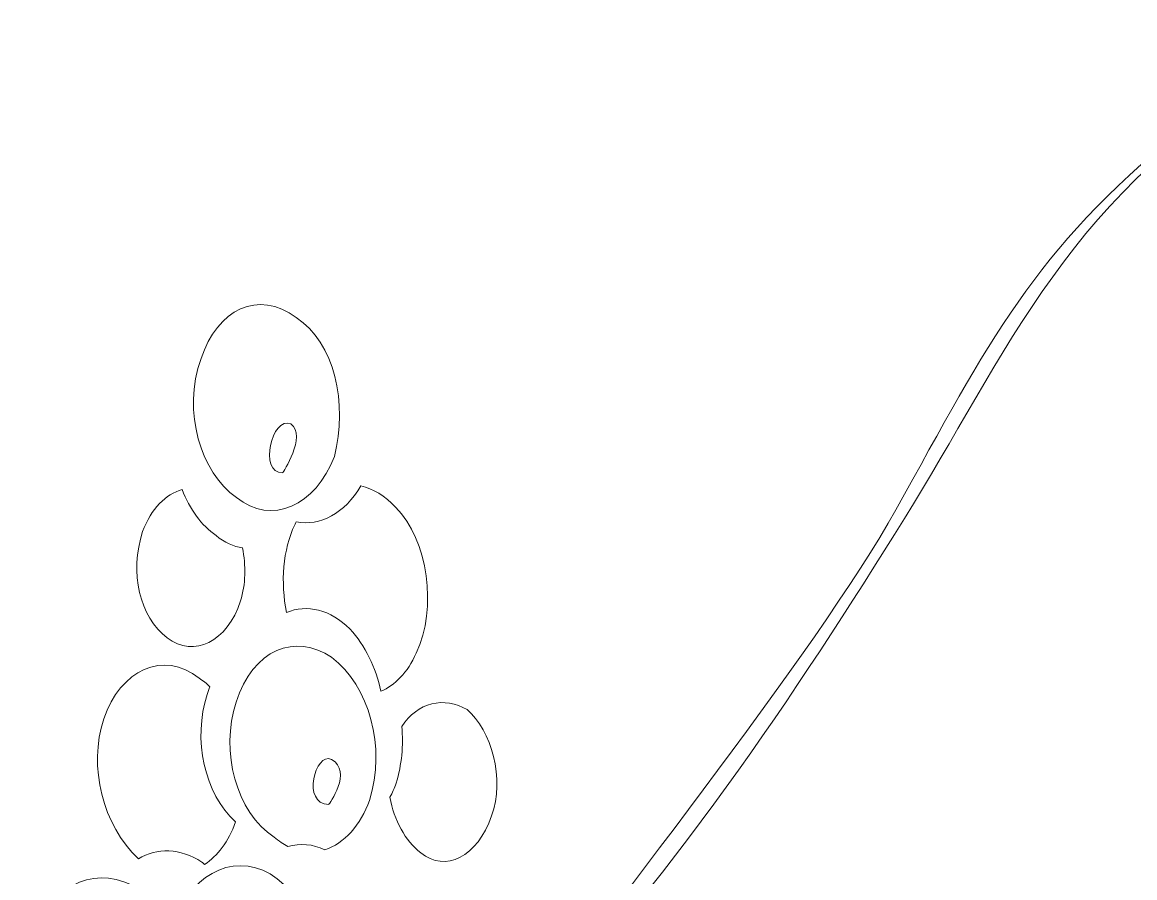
# Model space of a CAD drawing. Header units: millimetres. Extents: x 337 to 2510, y -469 to 429.
# Drawn here: x 396.23 to 408.98, y 214.07 to 223.88 of the extents above; entities that cross this region are included whole.
import ezdxf

# ---------------------------------------------------------------- set-up
doc = ezdxf.new("R2010")
doc.units = ezdxf.units.MM
doc.header["$MEASUREMENT"] = 0
doc.layers.add('Layer 1', color=7, linetype='Continuous')

msp = doc.modelspace()

# ---------------------------------------------------------------- linework, layer by layer
at = {"layer": 'Layer 1', "color": 250, "lineweight": 9}
for points, knots in [([(401.7999, 212.1064), (403.6328, 213.9633), (405.1278, 216.2363), (406.3448, 218.1923), (406.3448, 218.1923), (406.3448, 218.1923), (406.3448, 218.1923), (406.3448, 218.1923), (406.3448, 218.1923), (407.4628, 219.9813), (408.3208, 222.1083), (410.6578, 223.2523), (410.6578, 223.2523), (410.6578, 223.2523), (410.6578, 223.2523), (410.6578, 223.2523), (410.6578, 223.2523), (412.2108, 223.8613), (413.3087, 222.1773), (412.9078, 219.6213), (412.9078, 219.6213), (412.9078, 219.6213), (412.9078, 219.6213), (412.9078, 219.6213), (412.9078, 219.6213), (412.6248, 217.6543), (410.8388, 215.1293), (409.8288, 215.8123), (409.8288, 215.8123), (409.8288, 215.8123), (409.8288, 215.8123), (409.8288, 215.8123), (409.8288, 215.8123), (409.3278, 216.1733), (409.2908, 217.2523), (409.3408, 217.9773), (409.3408, 217.9773), (409.3408, 217.9773), (409.3408, 217.9773), (409.3408, 217.9773), (409.3408, 217.9773), (409.4108, 219.0043), (409.9348, 219.8803), (410.6638, 220.1393), (410.6638, 220.1393), (410.6638, 220.1393), (410.6638, 220.1393), (410.6638, 220.1393), (410.6638, 220.1393), (411.3518, 220.3193), (411.1928, 219.4353), (410.4548, 217.8213), (410.4548, 217.8213), (410.4548, 217.8213), (410.4548, 217.8213), (410.4548, 217.8213), (410.4548, 217.8213), (411.2668, 219.3343), (411.5178, 220.5163), (410.5418, 220.1873), (410.5418, 220.1873), (410.5418, 220.1873), (410.5418, 220.1873), (410.5418, 220.1873), (410.5418, 220.1873), (409.7738, 219.7323), (409.3278, 219.0123), (409.2688, 217.9743), (409.2688, 217.9743), (409.2688, 217.9743), (409.2688, 217.9743), (409.2688, 217.9743), (409.2688, 217.9743), (409.1618, 216.0063), (409.7618, 215.2353), (410.7418, 215.7753), (410.7418, 215.7753), (410.7418, 215.7753), (410.7418, 215.7753), (410.7418, 215.7753), (410.7418, 215.7753), (412.1848, 216.6253), (413.7357, 220.0393), (412.8468, 222.3203), (412.8468, 222.3203), (412.8468, 222.3203), (412.8468, 222.3203), (412.8468, 222.3203), (412.8468, 222.3203), (412.3298, 223.8653), (411.1808, 223.8823), (409.5068, 222.6333), (409.5068, 222.6333), (409.5068, 222.6333), (409.5068, 222.6333), (409.5068, 222.6333), (409.5068, 222.6333), (407.8188, 221.2543), (407.3208, 220.2333), (406.2468, 218.2903), (406.2468, 218.2903), (406.2468, 218.2903), (406.2468, 218.2903), (406.2468, 218.2903), (406.2468, 218.2903), (405.3768, 216.7163), (402.7069, 213.3654), (401.7999, 212.1064)], [0, 0, 0, 0, 0.0357143, 0.0357143, 0.0357143, 0.0357143, 0.0714286, 0.0714286, 0.0714286, 0.0714286, 0.1071429, 0.1071429, 0.1071429, 0.1071429, 0.1428571, 0.1428571, 0.1428571, 0.1428571, 0.1785714, 0.1785714, 0.1785714, 0.1785714, 0.2142857, 0.2142857, 0.2142857, 0.2142857, 0.25, 0.25, 0.25, 0.25, 0.2857143, 0.2857143, 0.2857143, 0.2857143, 0.3214286, 0.3214286, 0.3214286, 0.3214286, 0.3571429, 0.3571429, 0.3571429, 0.3571429, 0.3928571, 0.3928571, 0.3928571, 0.3928571, 0.4285714, 0.4285714, 0.4285714, 0.4285714, 0.4642857, 0.4642857, 0.4642857, 0.4642857, 0.5, 0.5, 0.5, 0.5, 0.5357143, 0.5357143, 0.5357143, 0.5357143, 0.5714286, 0.5714286, 0.5714286, 0.5714286, 0.6071429, 0.6071429, 0.6071429, 0.6071429, 0.6428571, 0.6428571, 0.6428571, 0.6428571, 0.6785714, 0.6785714, 0.6785714, 0.6785714, 0.7142857, 0.7142857, 0.7142857, 0.7142857, 0.75, 0.75, 0.75, 0.75, 0.7857143, 0.7857143, 0.7857143, 0.7857143, 0.8214286, 0.8214286, 0.8214286, 0.8214286, 0.8571429, 0.8571429, 0.8571429, 0.8571429, 0.8928571, 0.8928571, 0.8928571, 0.8928571, 0.9285714, 0.9285714, 0.9285714, 0.9285714, 1, 1, 1, 1]), ([(398.2839, 220.0263), (398.4709, 220.5893), (398.9389, 220.8233), (399.3759, 220.4953), (399.3759, 220.4953), (399.3759, 220.4953), (399.3759, 220.4953), (399.3759, 220.4953), (399.3759, 220.4953), (399.8119, 220.2143), (399.9689, 219.5113), (399.8119, 218.9023), (399.8119, 218.9023), (399.8119, 218.9023), (399.8119, 218.9023), (399.8119, 218.9023), (399.8119, 218.9023), (399.5939, 218.3403), (399.0949, 218.1063), (398.6889, 218.4343), (398.6889, 218.4343), (398.6889, 218.4343), (398.6889, 218.4343), (398.6889, 218.4343), (398.6889, 218.4343), (398.2839, 218.7153), (398.0649, 219.4173), (398.2839, 220.0263)], [0, 0, 0, 0, 0.125, 0.125, 0.125, 0.125, 0.25, 0.25, 0.25, 0.25, 0.375, 0.375, 0.375, 0.375, 0.5, 0.5, 0.5, 0.5, 0.625, 0.625, 0.625, 0.625, 0.75, 0.75, 0.75, 0.75, 1, 1, 1, 1]), ([(399.2199, 218.7153), (398.9389, 218.7153), (399.0949, 219.3713), (399.3129, 219.2773), (399.3129, 219.2773), (399.3129, 219.2773), (399.3129, 219.2773), (399.3129, 219.2773), (399.3129, 219.2773), (399.4999, 219.1363), (399.2199, 218.7153), (399.2199, 218.7153)], [0, 0, 0, 0, 0.25, 0.25, 0.25, 0.25, 0.5, 0.5, 0.5, 0.5, 1, 1, 1, 1]), ([(399.3579, 218.1203), (399.3629, 218.1323), (399.3689, 218.1433), (399.3749, 218.1553), (399.3749, 218.1553), (399.3749, 218.1553), (399.3749, 218.1553), (399.3749, 218.1553), (399.3749, 218.1553), (399.6489, 218.1013), (399.9309, 218.2513), (400.1159, 218.5663), (400.1159, 218.5663), (400.1159, 218.5663), (400.1159, 218.5663), (400.1159, 218.5663), (400.1159, 218.5663), (400.2529, 218.5343), (400.3909, 218.4543), (400.5159, 218.3193), (400.5159, 218.3193), (400.5159, 218.3193), (400.5159, 218.3193), (400.5159, 218.3193), (400.5159, 218.3193), (400.8869, 217.9463), (400.9939, 217.1623), (400.7499, 216.6503), (400.7499, 216.6503), (400.7499, 216.6503), (400.7499, 216.6503), (400.7499, 216.6503), (400.7499, 216.6503), (400.6499, 216.4253), (400.5069, 216.2803), (400.3449, 216.2123), (400.3449, 216.2123), (400.3449, 216.2123), (400.3449, 216.2123), (400.3449, 216.2123), (400.3449, 216.2123), (400.2879, 216.4833), (400.1669, 216.7363), (399.9899, 216.9263), (399.9899, 216.9263), (399.9899, 216.9263), (399.9899, 216.9263), (399.9899, 216.9263), (399.9899, 216.9263), (399.7689, 217.1483), (399.4979, 217.2143), (399.2629, 217.1143), (399.2629, 217.1143), (399.2629, 217.1143), (399.2629, 217.1143), (399.2629, 217.1143), (399.2629, 217.1143), (399.1949, 217.4603), (399.2209, 217.8333), (399.3579, 218.1203)], [0, 0, 0, 0, 0.0625, 0.0625, 0.0625, 0.0625, 0.125, 0.125, 0.125, 0.125, 0.1875, 0.1875, 0.1875, 0.1875, 0.25, 0.25, 0.25, 0.25, 0.3125, 0.3125, 0.3125, 0.3125, 0.375, 0.375, 0.375, 0.375, 0.4375, 0.4375, 0.4375, 0.4375, 0.5, 0.5, 0.5, 0.5, 0.5625, 0.5625, 0.5625, 0.5625, 0.625, 0.625, 0.625, 0.625, 0.6875, 0.6875, 0.6875, 0.6875, 0.75, 0.75, 0.75, 0.75, 0.8125, 0.8125, 0.8125, 0.8125, 0.875, 0.875, 0.875, 0.875, 1, 1, 1, 1]), ([(397.6149, 218.0433), (397.7119, 218.3043), (397.8799, 218.4753), (398.0679, 218.5233), (398.0679, 218.5233), (398.0679, 218.5233), (398.0679, 218.5233), (398.0679, 218.5233), (398.0679, 218.5233), (398.1539, 218.3003), (398.2899, 218.1123), (398.4569, 217.9963), (398.4569, 217.9963), (398.4569, 217.9963), (398.4569, 217.9963), (398.4569, 217.9963), (398.4569, 217.9963), (398.5539, 217.9183), (398.6559, 217.8723), (398.7579, 217.8553), (398.7579, 217.8553), (398.7579, 217.8553), (398.7579, 217.8553), (398.7579, 217.8553), (398.7579, 217.8553), (398.7999, 217.6533), (398.7949, 217.4403), (398.7379, 217.2473), (398.7379, 217.2473), (398.7379, 217.2473), (398.7379, 217.2473), (398.7379, 217.2473), (398.7379, 217.2473), (398.5819, 216.7783), (398.2069, 216.5913), (397.8949, 216.8253), (397.8949, 216.8253), (397.8949, 216.8253), (397.8949, 216.8253), (397.8949, 216.8253), (397.8949, 216.8253), (397.5839, 217.0593), (397.4589, 217.5743), (397.6149, 218.0433)], [0, 0, 0, 0, 0.0833333, 0.0833333, 0.0833333, 0.0833333, 0.1666667, 0.1666667, 0.1666667, 0.1666667, 0.25, 0.25, 0.25, 0.25, 0.3333333, 0.3333333, 0.3333333, 0.3333333, 0.4166667, 0.4166667, 0.4166667, 0.4166667, 0.5, 0.5, 0.5, 0.5, 0.5833333, 0.5833333, 0.5833333, 0.5833333, 0.6666667, 0.6666667, 0.6666667, 0.6666667, 0.75, 0.75, 0.75, 0.75, 0.8333333, 0.8333333, 0.8333333, 0.8333333, 1, 1, 1, 1]), ([(398.6869, 216.0853), (398.8739, 216.6953), (399.3729, 216.8823), (399.7789, 216.6013), (399.7789, 216.6013), (399.7789, 216.6013), (399.7789, 216.6013), (399.7789, 216.6013), (399.7789, 216.6013), (400.2159, 216.2733), (400.4029, 215.5703), (400.2159, 214.9613), (400.2159, 214.9613), (400.2159, 214.9613), (400.2159, 214.9613), (400.2159, 214.9613), (400.2159, 214.9613), (400.1119, 214.6773), (399.9239, 214.4653), (399.7029, 214.3933), (399.7029, 214.3933), (399.7029, 214.3933), (399.7029, 214.3933), (399.7029, 214.3933), (399.7029, 214.3933), (399.5639, 214.4613), (399.4169, 214.4713), (399.2799, 214.4333), (399.2799, 214.4333), (399.2799, 214.4333), (399.2799, 214.4333), (399.2799, 214.4333), (399.2799, 214.4333), (399.2279, 214.4603), (399.1749, 214.4953), (399.1229, 214.5393), (399.1229, 214.5393), (399.1229, 214.5393), (399.1229, 214.5393), (399.1229, 214.5393), (399.1229, 214.5393), (398.6869, 214.8203), (398.4999, 215.5233), (398.6869, 216.0853)], [0, 0, 0, 0, 0.0833333, 0.0833333, 0.0833333, 0.0833333, 0.1666667, 0.1666667, 0.1666667, 0.1666667, 0.25, 0.25, 0.25, 0.25, 0.3333333, 0.3333333, 0.3333333, 0.3333333, 0.4166667, 0.4166667, 0.4166667, 0.4166667, 0.5, 0.5, 0.5, 0.5, 0.5833333, 0.5833333, 0.5833333, 0.5833333, 0.6666667, 0.6666667, 0.6666667, 0.6666667, 0.75, 0.75, 0.75, 0.75, 0.8333333, 0.8333333, 0.8333333, 0.8333333, 1, 1, 1, 1]), ([(397.1699, 215.8943), (397.3569, 216.4563), (397.8559, 216.6903), (398.2619, 216.3623), (398.2619, 216.3623), (398.2619, 216.3623), (398.2619, 216.3623), (398.2619, 216.3623), (398.2619, 216.3623), (398.3059, 216.3343), (398.3469, 216.3013), (398.3859, 216.2643), (398.3859, 216.2643), (398.3859, 216.2643), (398.3859, 216.2643), (398.3859, 216.2643), (398.3859, 216.2643), (398.3749, 216.2353), (398.3639, 216.2063), (398.3549, 216.1753), (398.3549, 216.1753), (398.3549, 216.1753), (398.3549, 216.1753), (398.3549, 216.1753), (398.3549, 216.1753), (398.1849, 215.6633), (398.3239, 215.0353), (398.6799, 214.7153), (398.6799, 214.7153), (398.6799, 214.7153), (398.6799, 214.7153), (398.6799, 214.7153), (398.6799, 214.7153), (398.5989, 214.4863), (398.4729, 214.3233), (398.3249, 214.2273), (398.3249, 214.2273), (398.3249, 214.2273), (398.3249, 214.2273), (398.3249, 214.2273), (398.3249, 214.2273), (398.3139, 214.2363), (398.3039, 214.2453), (398.2929, 214.2543), (398.2929, 214.2543), (398.2929, 214.2543), (398.2929, 214.2543), (398.2929, 214.2543), (398.2929, 214.2543), (398.0459, 214.4133), (397.7789, 214.4223), (397.5659, 214.2903), (397.5659, 214.2903), (397.5659, 214.2903), (397.5659, 214.2903), (397.5659, 214.2903), (397.5659, 214.2903), (397.1579, 214.6733), (396.9879, 215.3493), (397.1699, 215.8943)], [0, 0, 0, 0, 0.0625, 0.0625, 0.0625, 0.0625, 0.125, 0.125, 0.125, 0.125, 0.1875, 0.1875, 0.1875, 0.1875, 0.25, 0.25, 0.25, 0.25, 0.3125, 0.3125, 0.3125, 0.3125, 0.375, 0.375, 0.375, 0.375, 0.4375, 0.4375, 0.4375, 0.4375, 0.5, 0.5, 0.5, 0.5, 0.5625, 0.5625, 0.5625, 0.5625, 0.625, 0.625, 0.625, 0.625, 0.6875, 0.6875, 0.6875, 0.6875, 0.75, 0.75, 0.75, 0.75, 0.8125, 0.8125, 0.8125, 0.8125, 0.875, 0.875, 0.875, 0.875, 1, 1, 1, 1]), ([(400.5849, 215.8063), (400.7609, 216.0893), (401.0769, 216.1543), (401.3319, 216.0013), (401.3319, 216.0013), (401.3319, 216.0013), (401.3319, 216.0013), (401.3319, 216.0013), (401.3319, 216.0013), (401.6129, 215.7673), (401.7679, 215.2053), (401.6129, 214.7833), (401.6129, 214.7833), (401.6129, 214.7833), (401.6129, 214.7833), (401.6129, 214.7833), (401.6129, 214.7833), (401.4559, 214.3153), (401.0819, 214.1273), (400.8009, 214.3613), (400.8009, 214.3613), (400.8009, 214.3613), (400.8009, 214.3613), (400.8009, 214.3613), (400.8009, 214.3613), (400.6229, 214.4953), (400.4959, 214.7363), (400.4489, 214.9963), (400.4489, 214.9963), (400.4489, 214.9963), (400.4489, 214.9963), (400.4489, 214.9963), (400.4489, 214.9963), (400.4759, 215.0473), (400.4999, 215.1013), (400.5199, 215.1583), (400.5199, 215.1583), (400.5199, 215.1583), (400.5199, 215.1583), (400.5199, 215.1583), (400.5199, 215.1583), (400.5849, 215.3693), (400.6049, 215.5923), (400.5849, 215.8063)], [0, 0, 0, 0, 0.0833333, 0.0833333, 0.0833333, 0.0833333, 0.1666667, 0.1666667, 0.1666667, 0.1666667, 0.25, 0.25, 0.25, 0.25, 0.3333333, 0.3333333, 0.3333333, 0.3333333, 0.4166667, 0.4166667, 0.4166667, 0.4166667, 0.5, 0.5, 0.5, 0.5, 0.5833333, 0.5833333, 0.5833333, 0.5833333, 0.6666667, 0.6666667, 0.6666667, 0.6666667, 0.75, 0.75, 0.75, 0.75, 0.8333333, 0.8333333, 0.8333333, 0.8333333, 1, 1, 1, 1]), ([(399.7469, 214.9143), (399.4349, 214.9143), (399.5919, 215.5233), (399.7789, 215.4303), (399.7789, 215.4303), (399.7789, 215.4303), (399.7789, 215.4303), (399.7789, 215.4303), (399.7789, 215.4303), (400.0279, 215.2893), (399.7469, 214.9143), (399.7469, 214.9143)], [0, 0, 0, 0, 0.25, 0.25, 0.25, 0.25, 0.5, 0.5, 0.5, 0.5, 1, 1, 1, 1]), ([(398.0149, 213.5944), (398.1789, 214.1563), (398.7329, 214.3903), (399.1569, 214.0623), (399.1569, 214.0623), (399.1569, 214.0623), (399.1569, 214.0623), (399.1569, 214.0623), (399.1569, 214.0623), (399.5809, 213.7344), (399.7769, 213.0784), (399.5809, 212.4694), (399.5809, 212.4694), (399.5809, 212.4694), (399.5809, 212.4694), (399.5809, 212.4694), (399.5809, 212.4694), (399.4179, 211.9074), (398.8959, 211.6734), (398.4389, 212.0014), (398.4389, 212.0014), (398.4389, 212.0014), (398.4389, 212.0014), (398.4389, 212.0014), (398.4389, 212.0014), (398.0149, 212.2824), (397.8199, 213.0314), (398.0149, 213.5944)], [0, 0, 0, 0, 0.125, 0.125, 0.125, 0.125, 0.25, 0.25, 0.25, 0.25, 0.375, 0.375, 0.375, 0.375, 0.5, 0.5, 0.5, 0.5, 0.625, 0.625, 0.625, 0.625, 0.75, 0.75, 0.75, 0.75, 1, 1, 1, 1]), ([(396.4309, 213.4304), (396.5939, 214.0393), (397.1159, 214.2263), (397.5719, 213.9453), (397.5719, 213.9453), (397.5719, 213.9453), (397.5719, 213.9453), (397.5719, 213.9453), (397.5719, 213.9453), (397.6399, 213.8933), (397.7009, 213.8324), (397.7569, 213.7624), (397.7569, 213.7624), (397.7569, 213.7624), (397.7569, 213.7624), (397.7569, 213.7624), (397.7569, 213.7624), (397.7359, 213.7174), (397.7179, 213.6684), (397.7029, 213.6174), (397.7029, 213.6174), (397.7029, 213.6174), (397.7029, 213.6174), (397.7029, 213.6174), (397.7029, 213.6174), (397.5389, 213.1474), (397.6489, 212.5464), (397.9379, 212.1974), (397.9379, 212.1974), (397.9379, 212.1974), (397.9379, 212.1974), (397.9379, 212.1974), (397.9379, 212.1974), (397.8659, 212.0464), (397.7629, 211.9274), (397.6439, 211.8464), (397.6439, 211.8464), (397.6439, 211.8464), (397.6439, 211.8464), (397.6439, 211.8464), (397.6439, 211.8464), (397.4999, 211.8524), (397.3579, 211.8074), (397.2339, 211.7184), (397.2339, 211.7184), (397.2339, 211.7184), (397.2339, 211.7184), (397.2339, 211.7184), (397.2339, 211.7184), (397.1049, 211.7194), (396.9749, 211.7574), (396.8549, 211.8374), (396.8549, 211.8374), (396.8549, 211.8374), (396.8549, 211.8374), (396.8549, 211.8374), (396.8549, 211.8374), (396.4309, 212.1654), (396.2349, 212.8684), (396.4309, 213.4304)], [0, 0, 0, 0, 0.0625, 0.0625, 0.0625, 0.0625, 0.125, 0.125, 0.125, 0.125, 0.1875, 0.1875, 0.1875, 0.1875, 0.25, 0.25, 0.25, 0.25, 0.3125, 0.3125, 0.3125, 0.3125, 0.375, 0.375, 0.375, 0.375, 0.4375, 0.4375, 0.4375, 0.4375, 0.5, 0.5, 0.5, 0.5, 0.5625, 0.5625, 0.5625, 0.5625, 0.625, 0.625, 0.625, 0.625, 0.6875, 0.6875, 0.6875, 0.6875, 0.75, 0.75, 0.75, 0.75, 0.8125, 0.8125, 0.8125, 0.8125, 0.875, 0.875, 0.875, 0.875, 1, 1, 1, 1])]:
    msp.add_open_spline(points, degree=3, knots=knots, dxfattribs=at)

doc.saveas('drawing.dxf')
